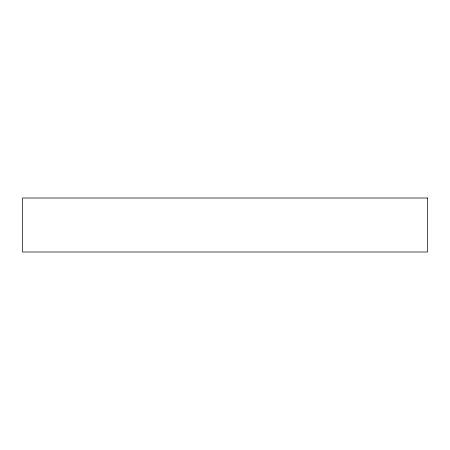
<?xml version="1.0" encoding="UTF-8"?>
<svg xmlns="http://www.w3.org/2000/svg" width="450" height="450" viewBox="0 0 450 450"><rect width="100%" height="100%" fill="white"/><g stroke="black" fill="none" stroke-linecap="round" stroke-linejoin="round"><path stroke-width="0.67" d="M427.5 198L22.5 198L22.5 252L427.5 252L427.5 198"/></g></svg>
